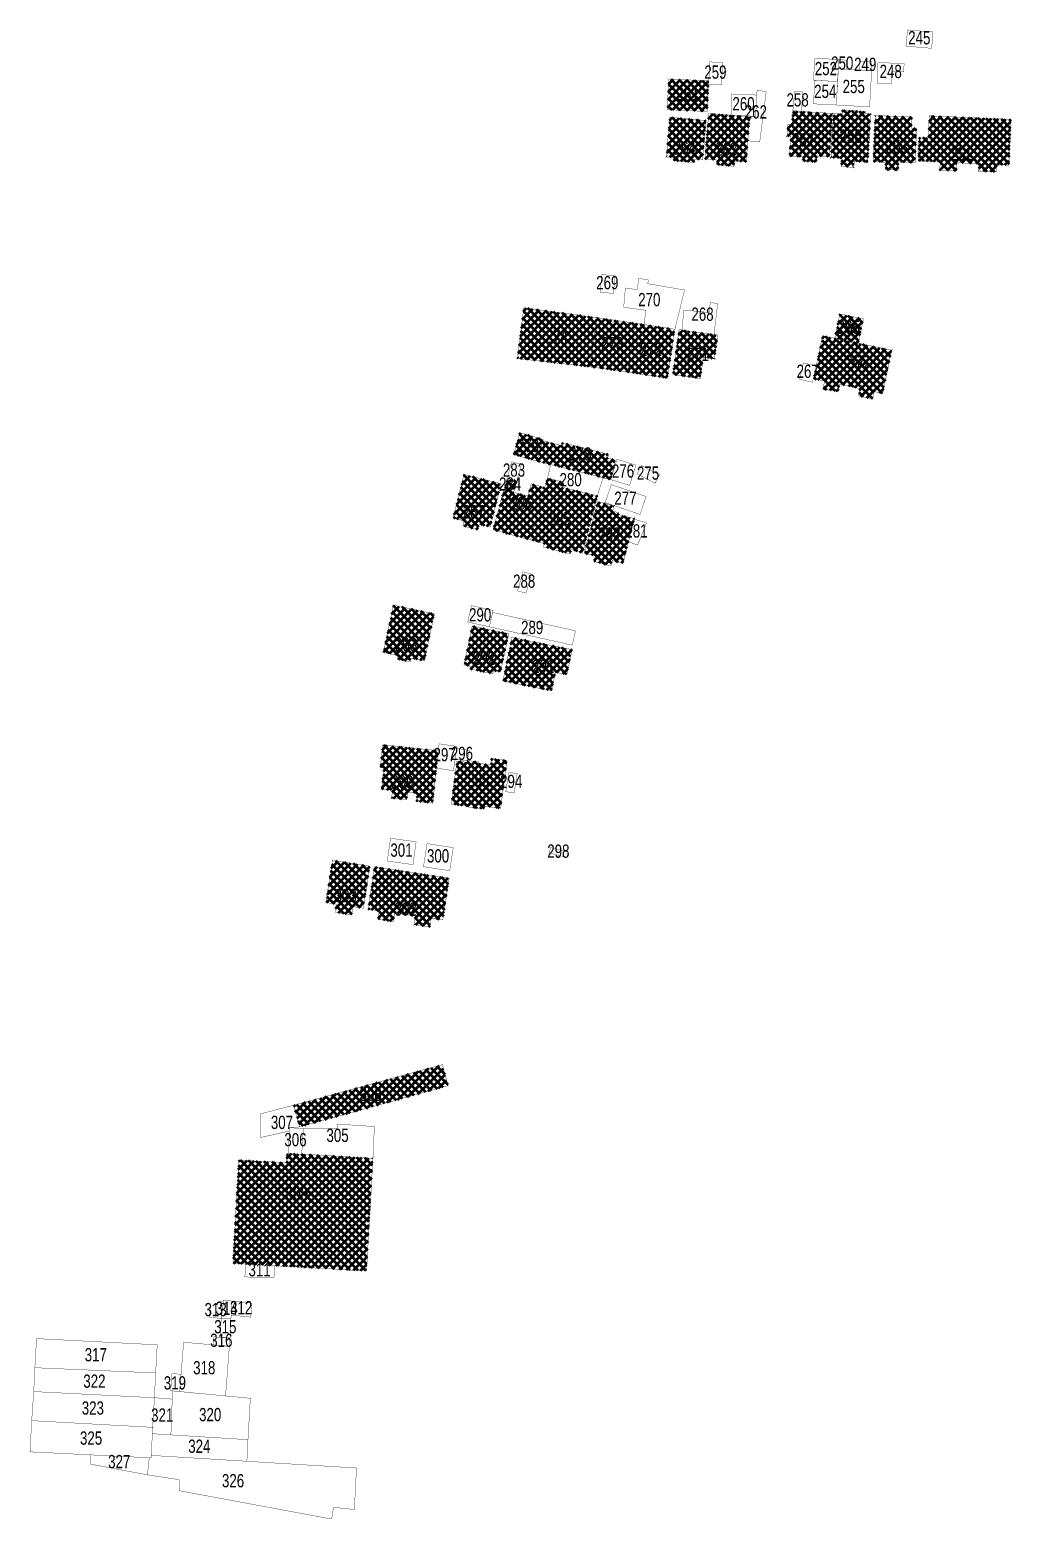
# Model space of a CAD drawing. Header units: millimetres. Extents: x 500132 to 619391, y 3323720 to 3402660.
# Drawn here: x 517392.4 to 517688.2, y 3367384.5 to 3367833.6 of the extents above; entities that cross this region are included whole.
import ezdxf

# ---------------------------------------------------------------- set-up
doc = ezdxf.new("R2010")
doc.units = ezdxf.units.MM
doc.layers.add('房屋拆迁', color=7, linetype='Continuous')
doc.styles.add('mrdsStandard', font='slromans.shx', dxfattribs={"width": 0.75, "height": 4, "bigfont": 'hztxt.shx'})

msp = doc.modelspace()

# ---------------------------------------------------------------- hatches: boundary and pattern name
at = {"layer": '房屋拆迁', "lineweight": 50}
h = msp.add_hatch(dxfattribs=at)
h.set_pattern_fill('ANSI37', color=1, scale=0.5, style=0)
h.paths.add_polyline_path([(517584.99, 3367818.74), (517597.03, 3367818.17), (517596.6, 3367808.93), (517584.56, 3367809.5)])
h = msp.add_hatch(dxfattribs=at)
h.set_pattern_fill('ANSI37', color=1, scale=0.5, style=0)
h.paths.add_polyline_path([(517621.39, 3367795.49), (517621.76, 3367801.43), (517620.65, 3367801.5), (517620.87, 3367805.08), (517622.12, 3367805), (517622.38, 3367809.11), (517634.29, 3367808.35), (517633.45, 3367795.28), (517629.68, 3367795.52), (517629.56, 3367793.67), (517625.42, 3367793.94), (517625.5, 3367795.23)])
h = msp.add_hatch(dxfattribs=at)
h.set_pattern_fill('ANSI37', color=1, scale=0.5, style=0)
h.paths.add_polyline_path([(517633.9, 3367795.03), (517634.68, 3367808.34), (517637.27, 3367808.19), (517637.33, 3367809.36), (517644.45, 3367808.94), (517644.41, 3367808.24), (517645.84, 3367808.16), (517644.99, 3367793.63), (517640.9, 3367793.87), (517640.8, 3367792.09), (517636.98, 3367792.32), (517637.13, 3367794.84)])
h = msp.add_hatch(dxfattribs=at)
h.set_pattern_fill('ANSI37', color=1, scale=0.5, style=0)
h.paths.add_polyline_path([(517584.28, 3367795.23), (517585.3, 3367807.16), (517596.24, 3367806.23), (517595.23, 3367794.35), (517592.84, 3367794.56), (517592.76, 3367793.58), (517586.36, 3367794.12), (517586.44, 3367795.05)])
h = msp.add_hatch(dxfattribs=at)
h.set_pattern_fill('ANSI37', color=1, scale=0.5, style=0)
h.paths.add_polyline_path([(517597.02, 3367808.35), (517609.4, 3367807.37), (517608.33, 3367793.72), (517604.88, 3367793.99), (517604.76, 3367792.41), (517599.5, 3367792.83), (517599.62, 3367794.29), (517595.94, 3367794.58)])
h = msp.add_hatch(dxfattribs=at)
h.set_pattern_fill('ANSI37', color=1, scale=0.5, style=0)
h.paths.add_polyline_path([(517646.65, 3367793.8), (517647.23, 3367807.72), (517658.36, 3367807.25), (517658.22, 3367803.88), (517659.7, 3367803.82), (517659.26, 3367793.5), (517654.33, 3367793.71), (517654.23, 3367791.24), (517650.26, 3367791.41), (517650.35, 3367793.65)])
h = msp.add_hatch(dxfattribs=at)
h.set_pattern_fill('ANSI37', color=1, scale=0.5, style=0)
h.paths.add_polyline_path([(517660.16, 3367794.03), (517660.48, 3367801.09), (517663.24, 3367800.97), (517663.54, 3367807.64), (517688.18, 3367806.54), (517687.56, 3367792.76), (517683.88, 3367792.92), (517683.79, 3367790.73), (517678.44, 3367790.97), (517678.54, 3367793.18), (517671.89, 3367793.48), (517671.78, 3367791.02), (517666.71, 3367791.24), (517666.82, 3367793.73)])
h = msp.add_hatch(dxfattribs=at)
h.set_pattern_fill('ANSI37', color=1, scale=0.5, style=0)
h.paths.add_polyline_path([(517561.2, 3367731.94), (517563.36, 3367746.78), (517541.29, 3367749.76), (517539.39, 3367734.45)])
h = msp.add_hatch(dxfattribs=at)
h.set_pattern_fill('ANSI37', color=1, scale=0.5, style=0)
h.paths.add_polyline_path([(517574.83, 3367745.11), (517563.36, 3367746.78), (517561.2, 3367731.94), (517572.58, 3367730.37)])
h = msp.add_hatch(dxfattribs=at)
h.set_pattern_fill('ANSI37', color=1, scale=0.5, style=0)
h.paths.add_polyline_path([(517642.15, 3367739.06), (517643.69, 3367746.39), (517636.58, 3367747.88), (517635.04, 3367740.55)])
h = msp.add_hatch(dxfattribs=at)
h.set_pattern_fill('ANSI37', color=1, scale=0.5, style=0)
h.paths.add_polyline_path([(517572.58, 3367730.37), (517574.83, 3367745.11), (517586.85, 3367743.27), (517584.6, 3367728.53)])
h = msp.add_hatch(dxfattribs=at)
h.set_pattern_fill('ANSI37', color=1, scale=0.5, style=0)
h.paths.add_polyline_path([(517586.22, 3367729.58), (517588.11, 3367743.16), (517599.79, 3367741.53), (517598.79, 3367734.35), (517595.43, 3367734.82), (517594.54, 3367728.42)])
h = msp.add_hatch(dxfattribs=at)
h.set_pattern_fill('ANSI37', color=1, scale=0.5, style=0)
h.set_pattern_definition([(45, (517628.6473, 3367722.2257), (-1.12253, 1.12253), []), (135, (517628.6473, 3367722.2257), (-1.12253, -1.12253), [])])
h.paths.add_polyline_path([(517628.65, 3367728.31), (517631.94, 3367727.62), (517631.53, 3367725.2), (517636.04, 3367724.51), (517636.53, 3367726.66), (517642.59, 3367725.39), (517642.26, 3367723.19), (517646.4, 3367722.23), (517646.92, 3367724.48), (517649.49, 3367723.94), (517652.21, 3367736.95), (517652.21, 3367736.95), (517631.38, 3367741.32)])
h = msp.add_hatch(dxfattribs=at)
h.set_pattern_fill('ANSI37', color=1, scale=0.5, style=0)
h.paths.add_polyline_path([(517538.25, 3367705.51), (517545.23, 3367703.5), (517547.13, 3367710.06), (517540.14, 3367712.08)])
h = msp.add_hatch(dxfattribs=at)
h.set_pattern_fill('ANSI37', color=1, scale=0.5, style=0)
h.paths.add_polyline_path([(517545.23, 3367703.5), (517567.5, 3367697.95), (517568.95, 3367703.77), (517566.59, 3367704.45), (517566.85, 3367705.53), (517552.81, 3367709.13), (517552.67, 3367708.18), (517547.02, 3367709.64)])
h = msp.add_hatch(dxfattribs=at)
h.set_pattern_fill('ANSI37', color=1, scale=0.5, style=0)
h.paths.add_polyline_path([(517519.96, 3367686.35), (517523.29, 3367699.5), (517534.49, 3367696.66), (517531.18, 3367683.6), (517527.81, 3367684.45), (517527.4, 3367682.81), (517522.95, 3367683.94), (517523.35, 3367685.49)])
h = msp.add_hatch(dxfattribs=at)
h.set_pattern_fill('ANSI37', color=1, scale=0.5, style=0)
h.paths.add_polyline_path([(517532.03, 3367682.81), (517535.31, 3367694.91), (517542.51, 3367692.96), (517543.51, 3367696.65), (517547.59, 3367695.54), (517543.32, 3367679.75)])
h = msp.add_hatch(dxfattribs=at)
h.set_pattern_fill('ANSI37', color=1, scale=0.5, style=0)
h.paths.add_polyline_path([(517535.31, 3367694.91), (517538.22, 3367694.09), (517539.19, 3367697.53), (517536.28, 3367698.35)])
h = msp.add_hatch(dxfattribs=at)
h.set_pattern_fill('ANSI37', color=1, scale=0.5, style=0)
h.paths.add_polyline_path([(517543.32, 3367679.75), (517547.59, 3367695.54), (517548.41, 3367698.32), (517553.4, 3367697.16), (517553.06, 3367695.59), (517563.5, 3367693.06), (517559, 3367675.75), (517555.53, 3367676.86), (517555.37, 3367675.49), (517547.08, 3367677.64), (517547.39, 3367678.69)])
h = msp.add_hatch(dxfattribs=at)
h.set_pattern_fill('ANSI37', color=1, scale=0.5, style=0)
h.paths.add_polyline_path([(517559.5, 3367675.72), (517563.57, 3367691.31), (517568.48, 3367690.03), (517568.07, 3367688.43), (517569.98, 3367687.93), (517569.85, 3367687.41), (517574.68, 3367686.15), (517571.16, 3367672.68), (517567.97, 3367673.51), (517567.56, 3367671.91), (517562.41, 3367673.25), (517562.83, 3367674.86)])
h = msp.add_hatch(dxfattribs=at)
h.set_pattern_fill('ANSI37', color=1, scale=0.5, style=0)
h.paths.add_polyline_path([(517498.97, 3367645.85), (517501.99, 3367660.08), (517514.33, 3367657.46), (517511.31, 3367643.21), (517507.24, 3367644.07), (517507.01, 3367642.97), (517503.08, 3367643.8), (517503.32, 3367644.92)])
h = msp.add_hatch(dxfattribs=at)
h.set_pattern_fill('ANSI37', color=1, scale=0.5, style=0)
h.paths.add_polyline_path([(517523.26, 3367642.06), (517525.75, 3367653.79), (517536.75, 3367651.45), (517534.3, 3367639.9), (517532.12, 3367640.36), (517531.91, 3367639.36), (517525.18, 3367640.8), (517525.35, 3367641.61)])
h = msp.add_hatch(dxfattribs=at)
h.set_pattern_fill('ANSI37', color=1, scale=0.5, style=0)
h.paths.add_polyline_path([(517535.01, 3367637.25), (517537.7, 3367650.38), (517555.84, 3367646.66), (517554.3, 3367639.14), (517550.84, 3367639.85), (517549.69, 3367634.24)])
h = msp.add_hatch(dxfattribs=at)
h.set_pattern_fill('ANSI37', color=1, scale=0.5, style=0)
h.paths.add_polyline_path([(517513.83, 3367600.4), (517508.91, 3367600.93), (517509.17, 3367603.33), (517506.27, 3367603.65), (517506.02, 3367601.37), (517501.44, 3367601.86), (517501.7, 3367604.25), (517498.42, 3367604.6), (517499.11, 3367610.97), (517498.04, 3367611.08), (517498.78, 3367618), (517515.53, 3367616.19)])
h = msp.add_hatch(dxfattribs=at)
h.set_pattern_fill('ANSI37', color=1, scale=0.5, style=0)
h.paths.add_polyline_path([(517519.42, 3367600.09), (517524.74, 3367599.38), (517524.71, 3367599.17), (517529.32, 3367598.56), (517529.43, 3367599.46), (517534.32, 3367598.81), (517536.24, 3367613.24), (517531.55, 3367613.86), (517531.28, 3367611.9), (517527.5, 3367612.4), (517527.55, 3367612.81), (517524.41, 3367613.23), (517524.33, 3367612.64), (517521.15, 3367613.06)])
h = msp.add_hatch(dxfattribs=at)
h.set_pattern_fill('ANSI37', color=1, scale=0.5, style=0)
h.paths.add_polyline_path([(517481.61, 3367570.43), (517483.63, 3367583.15), (517494.93, 3367581.37), (517492.92, 3367568.7), (517489.77, 3367569.2), (517489.38, 3367566.69), (517484.38, 3367567.48), (517484.77, 3367569.93)])
h = msp.add_hatch(dxfattribs=at)
h.set_pattern_fill('ANSI37', color=1, scale=0.5, style=0)
h.paths.add_polyline_path([(517494.37, 3367568.41), (517496.34, 3367581.24), (517518.81, 3367577.79), (517516.87, 3367565.15), (517513.4, 3367565.68), (517513, 3367563.04), (517508.2, 3367563.78), (517508.59, 3367566.34), (517502.38, 3367567.29), (517501.97, 3367564.63), (517497.29, 3367565.35), (517497.68, 3367567.9)])
h = msp.add_hatch(dxfattribs=at)
h.set_pattern_fill('ANSI37', color=6, scale=0.5, style=0)
h.paths.add_polyline_path([(517473.71, 3367502.76), (517471.83, 3367509.27), (517516.75, 3367521.54), (517518.46, 3367515.18)])
h = msp.add_hatch(dxfattribs=at)
h.set_pattern_fill('ANSI37', color=6, scale=0.5, style=0)
h.paths.add_polyline_path([(517453.61, 3367461.62), (517455.38, 3367492.75), (517469.69, 3367491.94), (517469.85, 3367494.78), (517495.81, 3367493.3), (517493.88, 3367459.33)])

# ---------------------------------------------------------------- linework, layer by layer
at = {"layer": '房屋拆迁', "color": 1, "linetype": 'Continuous', "lineweight": 50, "const_width": 0.1}
for points in [[(517656.98, 3367833.51), (517656.55, 3367828.64), (517664.25, 3367827.98), (517664.65, 3367832.89), (517656.98, 3367833.51)], [(517596.99, 3367817.18), (517600.85, 3367816.93), (517601.28, 3367823.64), (517597.42, 3367823.89), (517596.99, 3367817.18)], [(517635.87, 3367817.97), (517628.63, 3367818.37), (517629.02, 3367824.93), (517636.26, 3367824.63), (517635.87, 3367817.97)], [(517636.13, 3367821.82), (517638.54, 3367821.69), (517638.6, 3367824.37), (517636.26, 3367824.63), (517636.13, 3367821.82)], [(517642.4, 3367821.47), (517646.11, 3367821.33), (517646.21, 3367824), (517642.5, 3367824.14), (517642.4, 3367821.47)], [(517647.85, 3367817.45), (517647.99, 3367823.63), (517655.93, 3367823.45), (517655.88, 3367820.85), (517652.17, 3367820.93), (517652.1, 3367817.36), (517647.85, 3367817.45)], [(517584.99, 3367818.74), (517597.03, 3367818.17), (517596.6, 3367808.93), (517584.56, 3367809.5), (517584.99, 3367818.74)], [(517628.64, 3367811.24), (517635.51, 3367810.89), (517635.87, 3367817.97), (517629, 3367818.32), (517628.64, 3367811.24)], [(517635.51, 3367810.89), (517636.13, 3367821.82), (517646.16, 3367821.26), (517645.54, 3367810.32), (517635.51, 3367810.89)], [(517603.76, 3367807.82), (517604.04, 3367814.21), (517611.49, 3367813.88), (517611.21, 3367807.49), (517603.76, 3367807.82)], [(517608.83, 3367800.08), (517612.42, 3367799.77), (517614.37, 3367814.85), (517611.66, 3367815.42), (517611.49, 3367813.88), (517611.21, 3367807.49), (517609.4, 3367807.37), (517608.83, 3367800.08)], [(517624.87, 3367808.95), (517622.41, 3367809.19), (517622.98, 3367815.11), (517625.44, 3367814.88), (517624.87, 3367808.95)], [(517621.39, 3367795.49), (517621.76, 3367801.43), (517620.65, 3367801.5), (517620.87, 3367805.08), (517622.12, 3367805), (517622.38, 3367809.11), (517634.29, 3367808.35), (517633.45, 3367795.28), (517629.68, 3367795.52), (517629.56, 3367793.67), (517625.42, 3367793.94), (517625.5, 3367795.23), (517621.39, 3367795.49)], [(517633.9, 3367795.03), (517634.68, 3367808.34), (517637.27, 3367808.19), (517637.33, 3367809.36), (517644.45, 3367808.94), (517644.41, 3367808.24), (517645.84, 3367808.16), (517644.99, 3367793.63), (517640.9, 3367793.87), (517640.8, 3367792.09), (517636.98, 3367792.32), (517637.13, 3367794.84), (517633.9, 3367795.03)], [(517584.28, 3367795.23), (517585.3, 3367807.16), (517596.24, 3367806.23), (517595.23, 3367794.35), (517592.84, 3367794.56), (517592.76, 3367793.58), (517586.36, 3367794.12), (517586.44, 3367795.05), (517584.28, 3367795.23)], [(517597.02, 3367808.35), (517609.4, 3367807.37), (517608.33, 3367793.72), (517604.88, 3367793.99), (517604.76, 3367792.41), (517599.5, 3367792.83), (517599.62, 3367794.29), (517595.94, 3367794.58), (517597.02, 3367808.35)], [(517646.65, 3367793.8), (517647.23, 3367807.72), (517658.36, 3367807.25), (517658.22, 3367803.88), (517659.7, 3367803.82), (517659.26, 3367793.5), (517654.33, 3367793.71), (517654.23, 3367791.24), (517650.26, 3367791.41), (517650.35, 3367793.65), (517646.65, 3367793.8)], [(517660.16, 3367794.03), (517660.48, 3367801.09), (517663.24, 3367800.97), (517663.54, 3367807.64), (517688.18, 3367806.54), (517687.56, 3367792.76), (517683.88, 3367792.92), (517683.79, 3367790.73), (517678.44, 3367790.97), (517678.54, 3367793.18), (517671.89, 3367793.48), (517671.78, 3367791.02), (517666.71, 3367791.24), (517666.82, 3367793.73), (517660.16, 3367794.03)], [(517564.28, 3367754.46), (517564.82, 3367759.77), (517568.82, 3367759.36), (517568.29, 3367754.06), (517564.28, 3367754.46)], [(517586.85, 3367743.27), (517577.56, 3367744.69), (517578.08, 3367748.99), (517571.41, 3367749.9), (517571.92, 3367755.72), (517575.47, 3367755.22), (517575.99, 3367758.58), (517578.83, 3367758.18), (517578.69, 3367756.99), (517589.76, 3367755.11), (517586.85, 3367743.27), (517586.85, 3367743.27)], [(517588.99, 3367743.04), (517598.63, 3367741.69), (517599.74, 3367750.99), (517597.53, 3367751.36), (517597.15, 3367748.33), (517589.53, 3367749.04), (517588.99, 3367743.04)], [(517561.2, 3367731.94), (517563.36, 3367746.78), (517541.29, 3367749.76), (517539.39, 3367734.45), (517561.2, 3367731.94)], [(517574.83, 3367745.11), (517563.36, 3367746.78), (517561.2, 3367731.94), (517572.58, 3367730.37), (517574.83, 3367745.11)], [(517642.15, 3367739.06), (517643.69, 3367746.39), (517636.58, 3367747.88), (517635.04, 3367740.55), (517642.15, 3367739.06)], [(517572.58, 3367730.37), (517574.83, 3367745.11), (517586.85, 3367743.27), (517584.6, 3367728.53), (517572.58, 3367730.37)], [(517586.22, 3367729.58), (517588.11, 3367743.16), (517599.79, 3367741.53), (517598.79, 3367734.35), (517595.43, 3367734.82), (517594.54, 3367728.42), (517586.22, 3367729.58)], [(517629.47, 3367732.21), (517625.59, 3367733.1), (517624.46, 3367728.18), (517628.34, 3367727.29), (517629.47, 3367732.21)], [(517538.25, 3367705.51), (517545.23, 3367703.5), (517547.13, 3367710.06), (517540.14, 3367712.08), (517538.25, 3367705.51)], [(517545.23, 3367703.5), (517567.5, 3367697.95), (517568.95, 3367703.77), (517566.59, 3367704.45), (517566.85, 3367705.53), (517552.81, 3367709.13), (517552.67, 3367708.18), (517547.02, 3367709.64), (517545.23, 3367703.5)], [(517536.28, 3367698.35), (517539.19, 3367697.54), (517540.57, 3367702.51), (517537.66, 3367703.32), (517536.28, 3367698.35)], [(517548.41, 3367698.32), (517553.4, 3367697.16), (517553.06, 3367695.59), (517563.5, 3367693.06), (517565.18, 3367698.53), (517549.43, 3367702.45), (517548.41, 3367698.32)], [(517567.5, 3367697.95), (517573.19, 3367696.18), (517575.1, 3367702.3), (517569.4, 3367704.07), (517567.5, 3367697.95)], [(517575.47, 3367699.66), (517576.8, 3367702.19), (517582.2, 3367699.35), (517580.87, 3367696.82), (517575.47, 3367699.66)], [(517519.96, 3367686.35), (517523.29, 3367699.5), (517534.49, 3367696.66), (517531.18, 3367683.6), (517527.81, 3367684.45), (517527.4, 3367682.81), (517522.95, 3367683.94), (517523.35, 3367685.49), (517519.96, 3367686.35)], [(517532.03, 3367682.81), (517535.31, 3367694.91), (517542.51, 3367692.96), (517543.51, 3367696.65), (517547.59, 3367695.54), (517543.32, 3367679.75), (517532.03, 3367682.81)], [(517535.31, 3367694.91), (517538.22, 3367694.09), (517539.19, 3367697.53), (517536.28, 3367698.35), (517535.31, 3367694.91)], [(517543.32, 3367679.75), (517547.59, 3367695.54), (517548.41, 3367698.32), (517553.4, 3367697.16), (517553.06, 3367695.59), (517563.5, 3367693.06), (517559, 3367675.75), (517555.53, 3367676.86), (517555.37, 3367675.49), (517547.08, 3367677.64), (517547.39, 3367678.69), (517543.32, 3367679.75)], [(517567.67, 3367696.42), (517578.18, 3367692.83), (517576.34, 3367687.43), (517565.83, 3367691.02), (517567.67, 3367696.42)], [(517559.5, 3367675.72), (517563.57, 3367691.31), (517568.48, 3367690.03), (517568.07, 3367688.43), (517569.98, 3367687.93), (517569.85, 3367687.41), (517574.68, 3367686.15), (517571.16, 3367672.68), (517567.97, 3367673.51), (517567.56, 3367671.91), (517562.41, 3367673.25), (517562.83, 3367674.86), (517559.5, 3367675.72)], [(517572.86, 3367679.2), (517574.62, 3367685.93), (517578.31, 3367684.97), (517575.61, 3367678.18), (517572.86, 3367679.2)], [(517539.43, 3367664.39), (517541.02, 3367670.15), (517543.55, 3367669.45), (517541.96, 3367663.69), (517539.43, 3367664.39)], [(517498.97, 3367645.85), (517501.99, 3367660.08), (517514.33, 3367657.46), (517511.31, 3367643.21), (517507.24, 3367644.07), (517507.01, 3367642.97), (517503.08, 3367643.8), (517503.32, 3367644.92), (517498.97, 3367645.85)], [(517524.43, 3367654.98), (517525.51, 3367659.93), (517532.01, 3367658.51), (517530.93, 3367653.56), (517524.43, 3367654.98)], [(517530.93, 3367653.56), (517531.89, 3367657.88), (517556.87, 3367652.34), (517555.91, 3367648.02), (517530.93, 3367653.56)], [(517523.26, 3367642.06), (517525.75, 3367653.79), (517536.75, 3367651.45), (517534.3, 3367639.9), (517532.12, 3367640.36), (517531.91, 3367639.36), (517525.18, 3367640.8), (517525.35, 3367641.61), (517523.26, 3367642.06)], [(517535.01, 3367637.25), (517537.7, 3367650.38), (517555.84, 3367646.66), (517554.3, 3367639.14), (517550.84, 3367639.85), (517549.69, 3367634.24), (517535.01, 3367637.25)], [(517513.83, 3367600.4), (517508.91, 3367600.93), (517509.17, 3367603.33), (517506.27, 3367603.65), (517506.02, 3367601.37), (517501.44, 3367601.86), (517501.7, 3367604.25), (517498.42, 3367604.6), (517499.11, 3367610.97), (517498.04, 3367611.08), (517498.78, 3367618), (517515.53, 3367616.19), (517513.83, 3367600.4)], [(517520.06, 3367610.15), (517514.96, 3367610.95), (517515.53, 3367616.19), (517515.77, 3367618.29), (517521.22, 3367617.46), (517520.06, 3367610.15)], [(517521.13, 3367616.91), (517520.59, 3367613.51), (517524.24, 3367613.18), (517524.91, 3367616.29), (517521.13, 3367616.91)], [(517519.42, 3367600.09), (517524.74, 3367599.38), (517524.71, 3367599.17), (517529.32, 3367598.56), (517529.43, 3367599.46), (517534.32, 3367598.81), (517536.24, 3367613.24), (517531.55, 3367613.86), (517531.28, 3367611.9), (517527.5, 3367612.4), (517527.55, 3367612.81), (517524.41, 3367613.23), (517524.33, 3367612.64), (517521.15, 3367613.06), (517519.42, 3367600.09)], [(517535.86, 3367603.84), (517538.37, 3367603.44), (517539.29, 3367609.27), (517536.78, 3367609.66), (517535.86, 3367603.84)], [(517500.16, 3367582.93), (517507.88, 3367581.85), (517508.83, 3367588.72), (517501.11, 3367589.79), (517500.16, 3367582.93)], [(517511.06, 3367581.22), (517518.95, 3367580), (517520.03, 3367586.96), (517512.13, 3367588.18), (517511.06, 3367581.22)], [(517548.95, 3367585.37), (517549.35, 3367586.98), (517554.66, 3367585.64), (517554.25, 3367584.04), (517548.95, 3367585.37)], [(517481.61, 3367570.43), (517483.63, 3367583.15), (517494.93, 3367581.37), (517492.92, 3367568.7), (517489.77, 3367569.2), (517489.38, 3367566.69), (517484.38, 3367567.48), (517484.77, 3367569.93), (517481.61, 3367570.43)], [(517494.37, 3367568.41), (517496.34, 3367581.24), (517518.81, 3367577.79), (517516.87, 3367565.15), (517513.4, 3367565.68), (517513, 3367563.04), (517508.2, 3367563.78), (517508.59, 3367566.34), (517502.38, 3367567.29), (517501.97, 3367564.63), (517497.29, 3367565.35), (517497.68, 3367567.9), (517494.37, 3367568.41)]]:
    msp.add_lwpolyline(points, dxfattribs=at)
at = {"layer": '房屋拆迁', "color": 1, "linetype": 'Continuous', "lineweight": 50}
msp.add_lwpolyline([(517652.21, 3367736.95, 0.1, 0.1, 0), (517652.21, 3367736.95, 0.1, 0.1, 0), (517649.49, 3367723.94, 0.1, 0.1, 0), (517646.92, 3367724.48, 0.1, 0.1, 0), (517646.4, 3367722.23, 0.1, 0.1, 0), (517642.26, 3367723.19, 0.1, 0.1, 0), (517642.59, 3367725.39, 0.1, 0.1, 0), (517636.53, 3367726.66, 0.1, 0.1, 0), (517636.04, 3367724.51, 0.1, 0.1, 0), (517631.53, 3367725.2, 0.1, 0.1, 0), (517631.94, 3367727.62, 0.1, 0.1, 0), (517628.65, 3367728.31, 0.1, 0.1, 0), (517631.38, 3367741.32, 0.1, 0.1, 0), (517652.21, 3367736.95, 0, 0, 0)], format="xyseb", dxfattribs=at)
at = {"layer": '房屋拆迁', "color": 6, "linetype": 'Continuous', "lineweight": 50, "const_width": 0.1}
for points in [[(517473.71, 3367502.76), (517471.83, 3367509.27), (517516.75, 3367521.54), (517518.46, 3367515.18), (517473.71, 3367502.76)], [(517471.83, 3367509.27), (517461.89, 3367506.68), (517461.97, 3367499.58), (517470.66, 3367501.51), (517470.73, 3367502.51), (517473.71, 3367502.76), (517471.83, 3367509.27)], [(517474.85, 3367502.24), (517474.34, 3367494.52), (517495.81, 3367493.3), (517496.26, 3367502.87), (517485.03, 3367503.61), (517485.05, 3367502.37), (517474.85, 3367502.24)], [(517470.73, 3367502.51), (517474.85, 3367502.24), (517474.34, 3367494.52), (517470.22, 3367494.75), (517470.73, 3367502.51)], [(517453.61, 3367461.62), (517455.38, 3367492.75), (517469.69, 3367491.94), (517469.85, 3367494.78), (517495.81, 3367493.3), (517493.88, 3367459.33), (517453.61, 3367461.62)], [(517457.2, 3367457.52), (517457.45, 3367461.41), (517466.25, 3367460.9), (517465.97, 3367457.32), (517457.2, 3367457.52)], [(517450.12, 3367445), (517450.83, 3367450.48), (517446.35, 3367448.31), (517446.61, 3367445.34), (517450.12, 3367445)], [(517450.07, 3367445.08), (517453.01, 3367444.94), (517453.31, 3367450.24), (517450.83, 3367450.48), (517450.07, 3367445.08)], [(517453.31, 3367450.24), (517453.07, 3367446), (517459.02, 3367445.4), (517459.23, 3367449.63), (517453.31, 3367450.24)], [(517449.8, 3367439.28), (517452.74, 3367439.14), (517453.01, 3367444.94), (517450.07, 3367445.08), (517449.8, 3367439.28)], [(517393.9, 3367430.15), (517430.31, 3367428.57), (517430.78, 3367437.05), (517394.41, 3367438.92), (517393.9, 3367430.15)], [(517437.53, 3367422.95), (517451.39, 3367421.64), (517452.53, 3367436.59), (517438.76, 3367437.84), (517437.53, 3367422.95)], [(517447.63, 3367437.03), (517452.54, 3367436.58), (517452.77, 3367439), (517447.86, 3367439.46), (517447.63, 3367437.03)], [(517393.55, 3367422.95), (517429.94, 3367421.1), (517430.31, 3367428.57), (517393.9, 3367430.15), (517393.55, 3367422.95)], [(517437.53, 3367422.95), (517437.91, 3367428.18), (517435.24, 3367428.37), (517434.85, 3367423.21), (517435.41, 3367423.16), (517437.53, 3367422.95)], [(517392.94, 3367414.19), (517429.41, 3367412.17), (517429.94, 3367421.1), (517393.55, 3367422.95), (517392.94, 3367414.19)], [(517458.14, 3367408.45), (517434.9, 3367409.89), (517435.41, 3367423.16), (517458.86, 3367420.93), (517458.14, 3367408.45)], [(517434.9, 3367409.89), (517429.31, 3367410.24), (517429.94, 3367421.1), (517435.31, 3367420.68), (517434.9, 3367409.89)], [(517392.42, 3367404.78), (517428.95, 3367402.97), (517429.41, 3367412.17), (517392.94, 3367414.19), (517392.42, 3367404.78)], [(517428.99, 3367403.71), (517429.31, 3367410.24), (517458.14, 3367408.45), (517457.82, 3367401.94), (517428.99, 3367403.71)], [(517410.79, 3367403.87), (517428.39, 3367403), (517427.84, 3367397.85), (517410.66, 3367401.08), (517410.79, 3367403.87)], [(517427.84, 3367397.85), (517428.39, 3367403), (517428.95, 3367402.97), (517428.99, 3367403.71), (517490.86, 3367399.9), (517490.21, 3367387.37), (517483.98, 3367388.08), (517483.34, 3367384.53), (517437.39, 3367393.06), (517437.37, 3367396.39), (517427.84, 3367397.85)]]:
    msp.add_lwpolyline(points, dxfattribs=at)

# ---------------------------------------------------------------- texts
at = {"layer": '房屋拆迁', "color": 4, "lineweight": 50, "style": 'mrdsStandard', "width": 0.75}
for s, p in [('245', (517657.18, 3367829.16)), ('259', (517595.71, 3367818.81)), ('252', (517629.02, 3367819.87)), ('250', (517633.95, 3367821.53)), ('249', (517640.88, 3367821.14)), ('248', (517648.56, 3367819.01)), ('255', (517637.41, 3367814.47)), ('261', (517587.37, 3367812.23)), ('260', (517604.19, 3367809.25)), ('258', (517620.5, 3367810.43)), ('254', (517628.83, 3367813)), ('262', (517607.91, 3367806.81)), ('264', (517586.5, 3367795.93)), ('257', (517622.16, 3367798.37)), ('256', (517636.46, 3367799.48)), ('253', (517650.43, 3367796.4)), ('263', (517599, 3367795.59)), ('251', (517669.79, 3367794.14)), ('269', (517563.12, 3367755.31)), ('270', (517575.79, 3367750.21)), ('268', (517591.83, 3367745.81)), ('265', (517635.94, 3367741.87)), ('274', (517547.88, 3367739.13)), ('273', (517564.57, 3367736.95)), ('272', (517576.29, 3367735.22)), ('271', (517590.39, 3367733.71)), ('267', (517623.53, 3367728.6)), ('266', (517638.18, 3367731.57)), ('279', (517539.26, 3367706.19)), ('278', (517555.02, 3367703.67)), ('283', (517534.99, 3367698.83)), ('276', (517567.87, 3367698.53)), ('275', (517575.4, 3367697.9)), ('284', (517533.82, 3367694.62)), ('280', (517552.07, 3367695.92)), ('286', (517537.28, 3367688.84)), ('277', (517568.58, 3367690.33)), ('287', (517522.88, 3367686.25)), ('285', (517548.72, 3367684.2)), ('282', (517563.74, 3367679.5)), ('281', (517571.92, 3367680.47)), ('288', (517538.06, 3367665.32)), ('290', (517524.79, 3367655.15)), ('289', (517540.47, 3367651.35)), ('293', (517502.48, 3367646.2)), ('292', (517525.9, 3367642.07)), ('291', (517543.8, 3367639.65)), ('297', (517514.08, 3367613.01)), ('296', (517519.29, 3367613.37)), ('299', (517501.34, 3367604.79)), ('295', (517524.14, 3367605.44)), ('294', (517534.15, 3367604.95)), ('301', (517501.07, 3367584.22)), ('300', (517512.11, 3367582.49)), ('298', (517548.37, 3367583.91)), ('303', (517484.24, 3367570.52)), ('302', (517502.31, 3367566.45)), ('308', (517491.76, 3367510.59)), ('307', (517465.04, 3367502.12)), ('306', (517469.11, 3367496.91)), ('305', (517481.8, 3367498.22)), ('309', (517469.61, 3367480.69)), ('311', (517458.29, 3367457.69)), ('313', (517445.05, 3367445.68)), ('314', (517448.38, 3367446.09)), ('312', (517452.73, 3367446.22)), ('316', (517446.77, 3367436.42)), ('315', (517447.97, 3367440.51)), ('317', (517408.92, 3367432.07)), ('318', (517441.62, 3367428.15)), ('322', (517408.5, 3367424.09)), ('319', (517432.76, 3367423.58)), ('323', (517408.03, 3367416)), ('320', (517443.4, 3367414.01)), ('321', (517428.94, 3367413.88)), ('325', (517407.5, 3367406.93)), ('324', (517440.14, 3367404.48)), ('327', (517415.99, 3367399.85)), ('326', (517450.3, 3367394.09))]:
    msp.add_text(s, height=4, dxfattribs=at).set_placement(p)

doc.saveas('drawing.dxf')
